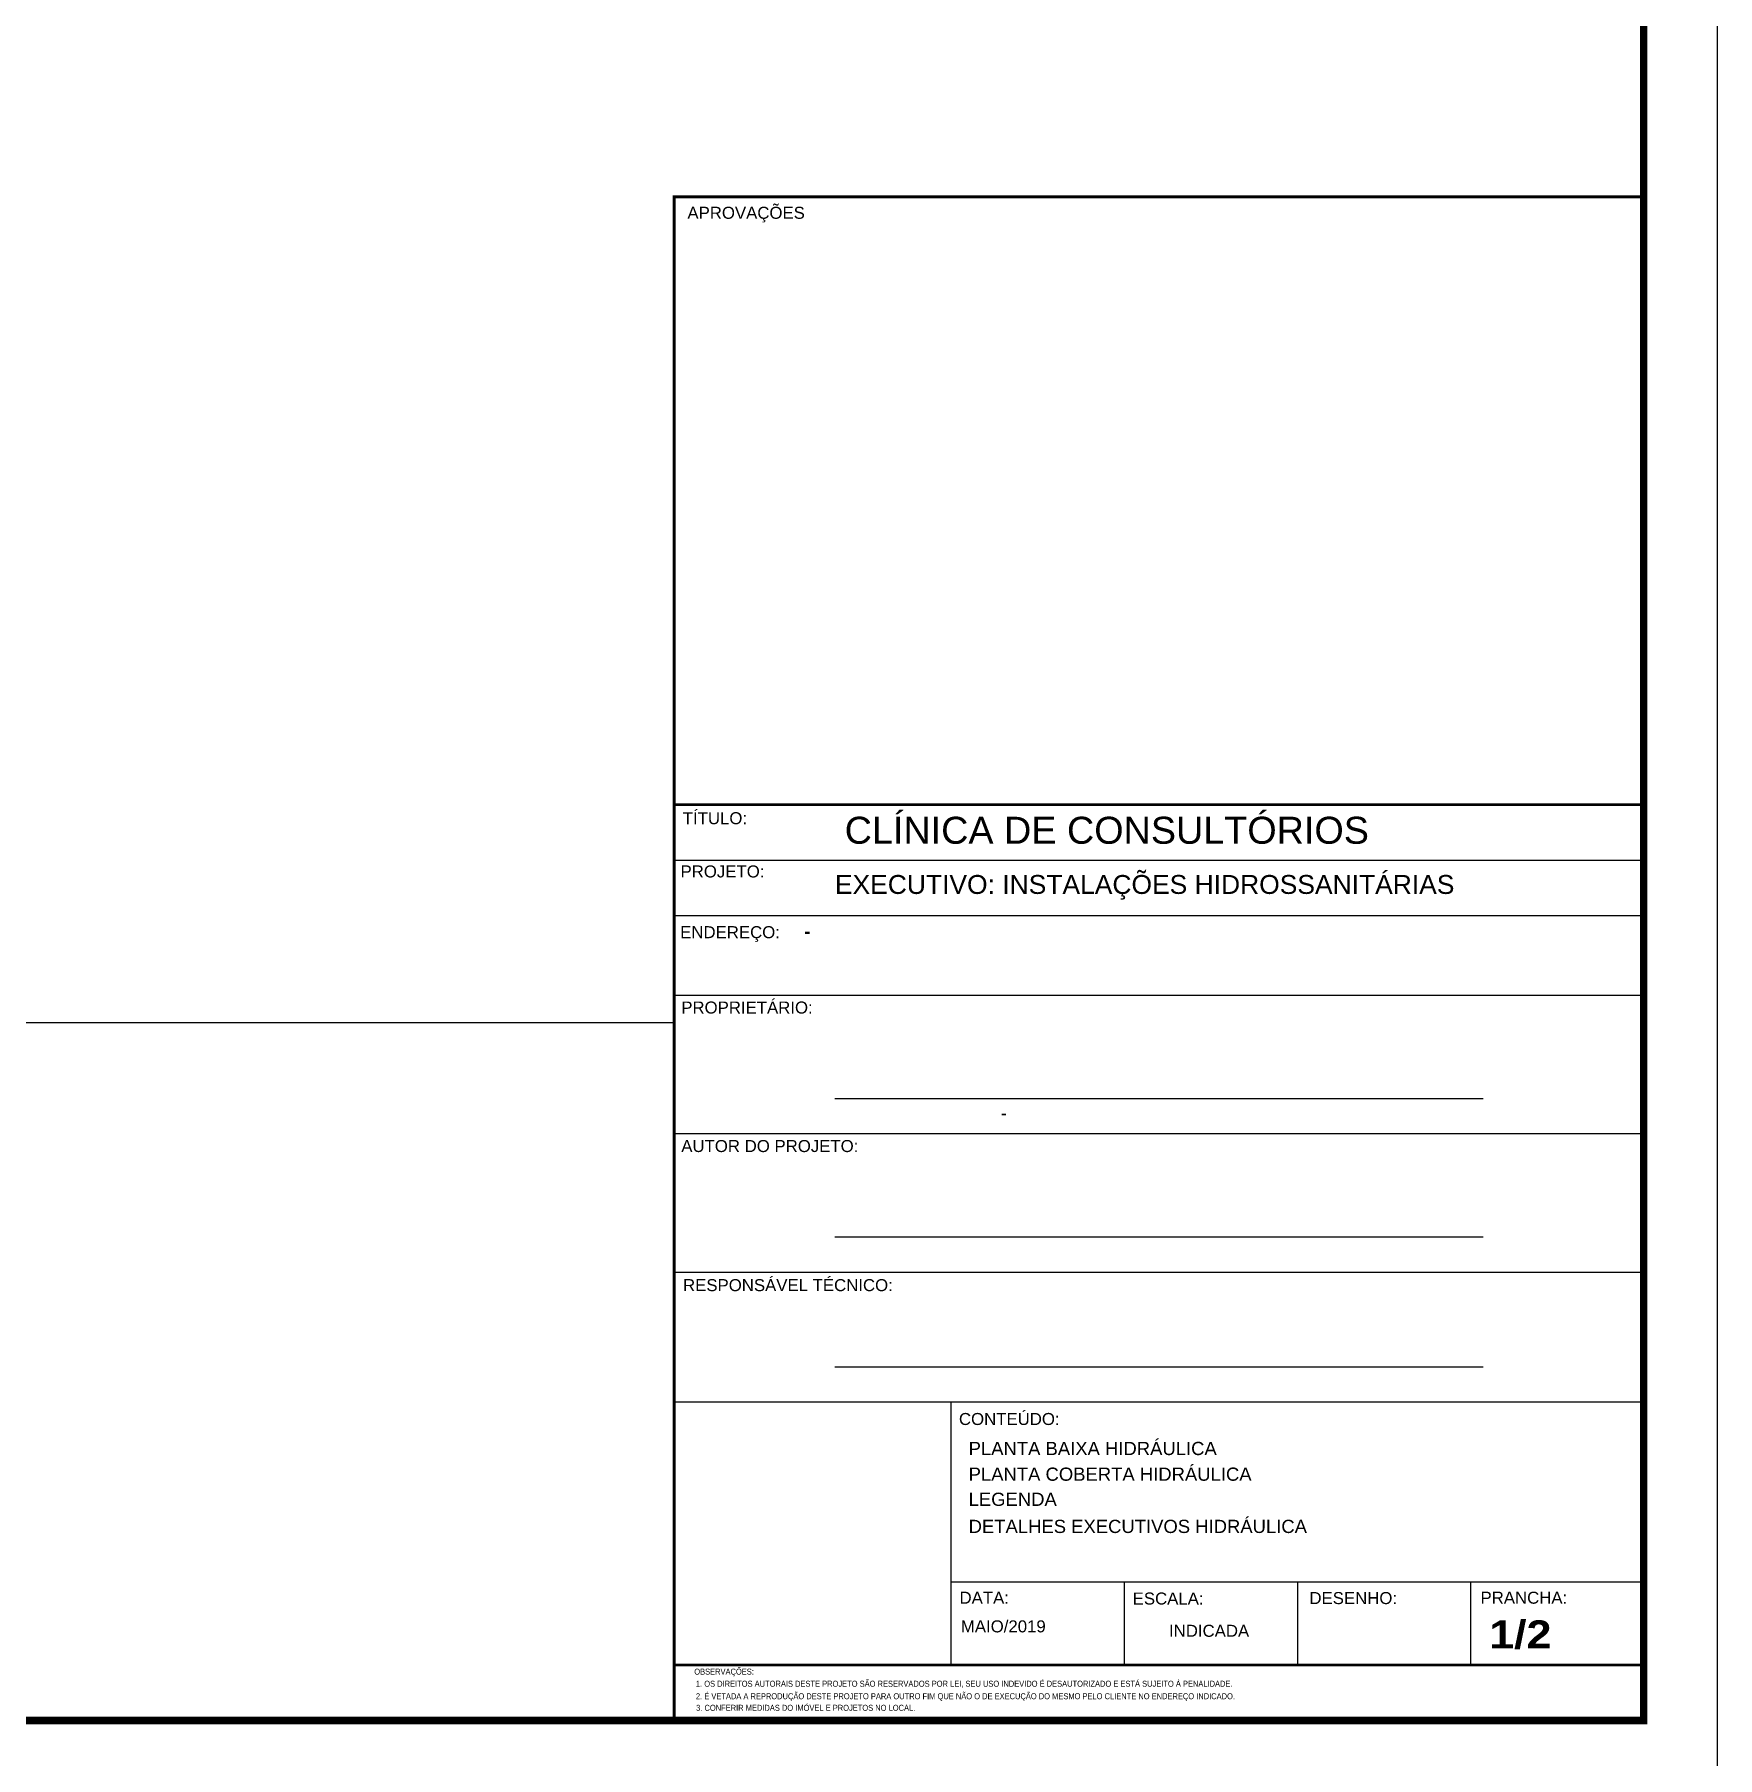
# Model space of a CAD drawing. Header units: millimetres. Extents: x 1573 to 2177, y 1587 to 1932.
# Drawn here: x 1945.77 to 1968.55, y 1872.83 to 1896.16 of the extents above; entities that cross this region are included whole.
import ezdxf

# ---------------------------------------------------------------- set-up
doc = ezdxf.new("R2010")
doc.units = ezdxf.units.MM
doc.header["$LTSCALE"] = 0.03
for name, color, linetype in [('A-PEN-R', 1, 'Continuous'), ('E-TXT-Y', 2, 'Continuous'), ('MOLHO', 9, 'Continuous'), ("PRANCHA - PROJETU'S", 7, 'Continuous'), ('Texto', 4, 'Continuous')]:
    doc.layers.add(name, color=color, linetype=linetype)
doc.styles.add('ARIAL', font='arial.ttf')
doc.styles.add('ARIALB', font='')
doc.styles.add('F2', font='ARIALN.TTF')
doc.styles.get('ARIALB').set_extended_font_data('Arial Black')

# ---------------------------------------------------------------- blocks, each defined once
blk = doc.blocks.new('ADFSGASDFG')
at = {"layer": "PRANCHA - PROJETU'S", "color": 1}
blk.add_line((360.678, 47.946), (360.678, 107.346), dxfattribs=at)
at = {"layer": "PRANCHA - PROJETU'S", "color": 4, "const_width": 0.1}
blk.add_lwpolyline([(279.078, 106.346), (359.678, 106.346), (359.678, 48.946), (279.078, 48.946)], close=True, dxfattribs=at)

msp = doc.modelspace()

# ---------------------------------------------------------------- linework, layer by layer
at = {"layer": 'A-PEN-R'}
for p, q in [((1954.43, 1884.98), (1967.555, 1884.98)), ((1954.43, 1884.23), (1967.555, 1884.23)), ((1954.43, 1883.154), (1967.555, 1883.154)), ((1886.963, 1882.781), (1954.43, 1882.781)), ((1956.605, 1881.755), (1965.38, 1881.755)), ((1954.43, 1881.279), (1967.555, 1881.279)), ((1956.605, 1879.88), (1965.38, 1879.88)), ((1954.43, 1879.404), (1967.555, 1879.404)), ((1956.605, 1878.123), (1965.38, 1878.123)), ((1954.43, 1877.647), (1967.555, 1877.647)), ((1958.18, 1874.084), (1958.18, 1877.647)), ((1958.18, 1875.209), (1967.555, 1875.209)), ((1960.524, 1875.209), (1960.524, 1874.084)), ((1962.867, 1875.209), (1962.867, 1874.084)), ((1965.211, 1875.209), (1965.211, 1874.084))]:
    msp.add_line(p, q, dxfattribs=at)
at = {"layer": 'A-PEN-R', "const_width": 0.0375}
msp.add_lwpolyline([(1954.43, 1873.334), (1967.555, 1873.334), (1967.555, 1893.959), (1954.43, 1893.959)], close=True, dxfattribs=at)
for points in [[(1954.43, 1885.73), (1967.555, 1885.73)], [(1954.43, 1874.084), (1967.555, 1874.084)]]:
    msp.add_lwpolyline(points, dxfattribs=at)

# ---------------------------------------------------------------- block references
at = {"layer": "PRANCHA - PROJETU'S", "color": 1}
msp.add_blockref('ADFSGASDFG', (1607.877, 1824.388), dxfattribs=at)

# ---------------------------------------------------------------- texts
at = {"layer": 'E-TXT-Y', "style": 'ARIAL'}
for s, height, p in [('CLÍNICA DE CONSULTÓRIOS', 0.36579, (1956.738, 1885.202)), ('EXECUTIVO: INSTALAÇÕES HIDROSSANITÁRIAS', 0.25605, (1956.606, 1884.523))]:
    msp.add_text(s, height=height, dxfattribs=at).set_placement(p)
at = {"layer": 'MOLHO', "color": 3, "style": 'ARIALB'}
msp.add_text('1/2', height=0.3797, dxfattribs=at).set_placement((1965.463, 1874.31))
at = {"layer": "PRANCHA - PROJETU'S", "style": 'F2'}
for s, height, p in [('OBSERVAÇÕES:', 0.0811, (1954.702, 1873.955)), ('2. É VETADA A REPRODUÇÃO DESTE PROJETO PARA OUTRO FIM QUE NÃO O DE EXECUÇÃO DO MESMO PELO CLIENTE NO ENDEREÇO INDICADO.', 0.081105, (1954.724, 1873.622)), ('1. OS DIREITOS AUTORAIS DESTE PROJETO SÃO RESERVADOS POR LEI, SEU USO INDEVIDO É DESAUTORIZADO E ESTÁ SUJEITO À PENALIDADE.', 0.081105, (1954.724, 1873.791)), ('3. CONFERIR MEDIDAS DO IMÓVEL E PROJETOS NO LOCAL.', 0.0811, (1954.727, 1873.465))]:
    msp.add_text(s, height=height, dxfattribs=at).set_placement(p)
at = {"layer": 'Texto', "color": 3, "style": 'ARIAL'}
for s, height, p in [('APROVAÇÕES ', 0.16257, (1954.609, 1893.662)), ('TÍTULO: ', 0.1626, (1954.546, 1885.467)), ('PROJETO: ', 0.1626, (1954.516, 1884.746)), ('ENDEREÇO:', 0.1626, (1954.511, 1883.924)), ('PROPRIETÁRIO:', 0.16257, (1954.526, 1882.904)), ('-', 0.179, (1958.851, 1881.468)), ('AUTOR DO PROJETO: ', 0.16257, (1954.526, 1881.029)), ('RESPONSÁVEL TÉCNICO: ', 0.16257, (1954.55, 1879.146)), ('CONTEÚDO:', 0.1626, (1958.285, 1877.334)), ('PLANTA BAIXA HIDRÁULICA', 0.17883, (1958.416, 1876.927)), ('PLANTA COBERTA HIDRÁULICA', 0.17883, (1958.416, 1876.579)), ('LEGENDA', 0.1788, (1958.416, 1876.239)), ('DETALHES EXECUTIVOS HIDRÁULICA', 0.17883, (1958.416, 1875.872)), ('DATA: ', 0.1626, (1958.293, 1874.915)), ('PRANCHA:', 0.1626, (1965.346, 1874.915)), ('ESCALA: ', 0.1626, (1960.637, 1874.904)), ('DESENHO:', 0.1626, (1963.03, 1874.91)), ('MAIO/2019', 0.1626, (1958.311, 1874.527)), ('INDICADA', 0.1626, (1961.129, 1874.467))]:
    msp.add_text(s, height=height, dxfattribs=at).set_placement(p)
at = {"layer": 'Texto', "color": 3, "insert": (1956.193, 1884.107), "char_height": 0.17883, "width": 9.7168, "attachment_point": 1, "style": 'ARIAL'}
msp.add_mtext('\\pt3.7799;{\\fArial|b1|i0|c0|p34;-}', dxfattribs=at)

doc.saveas('drawing.dxf')
